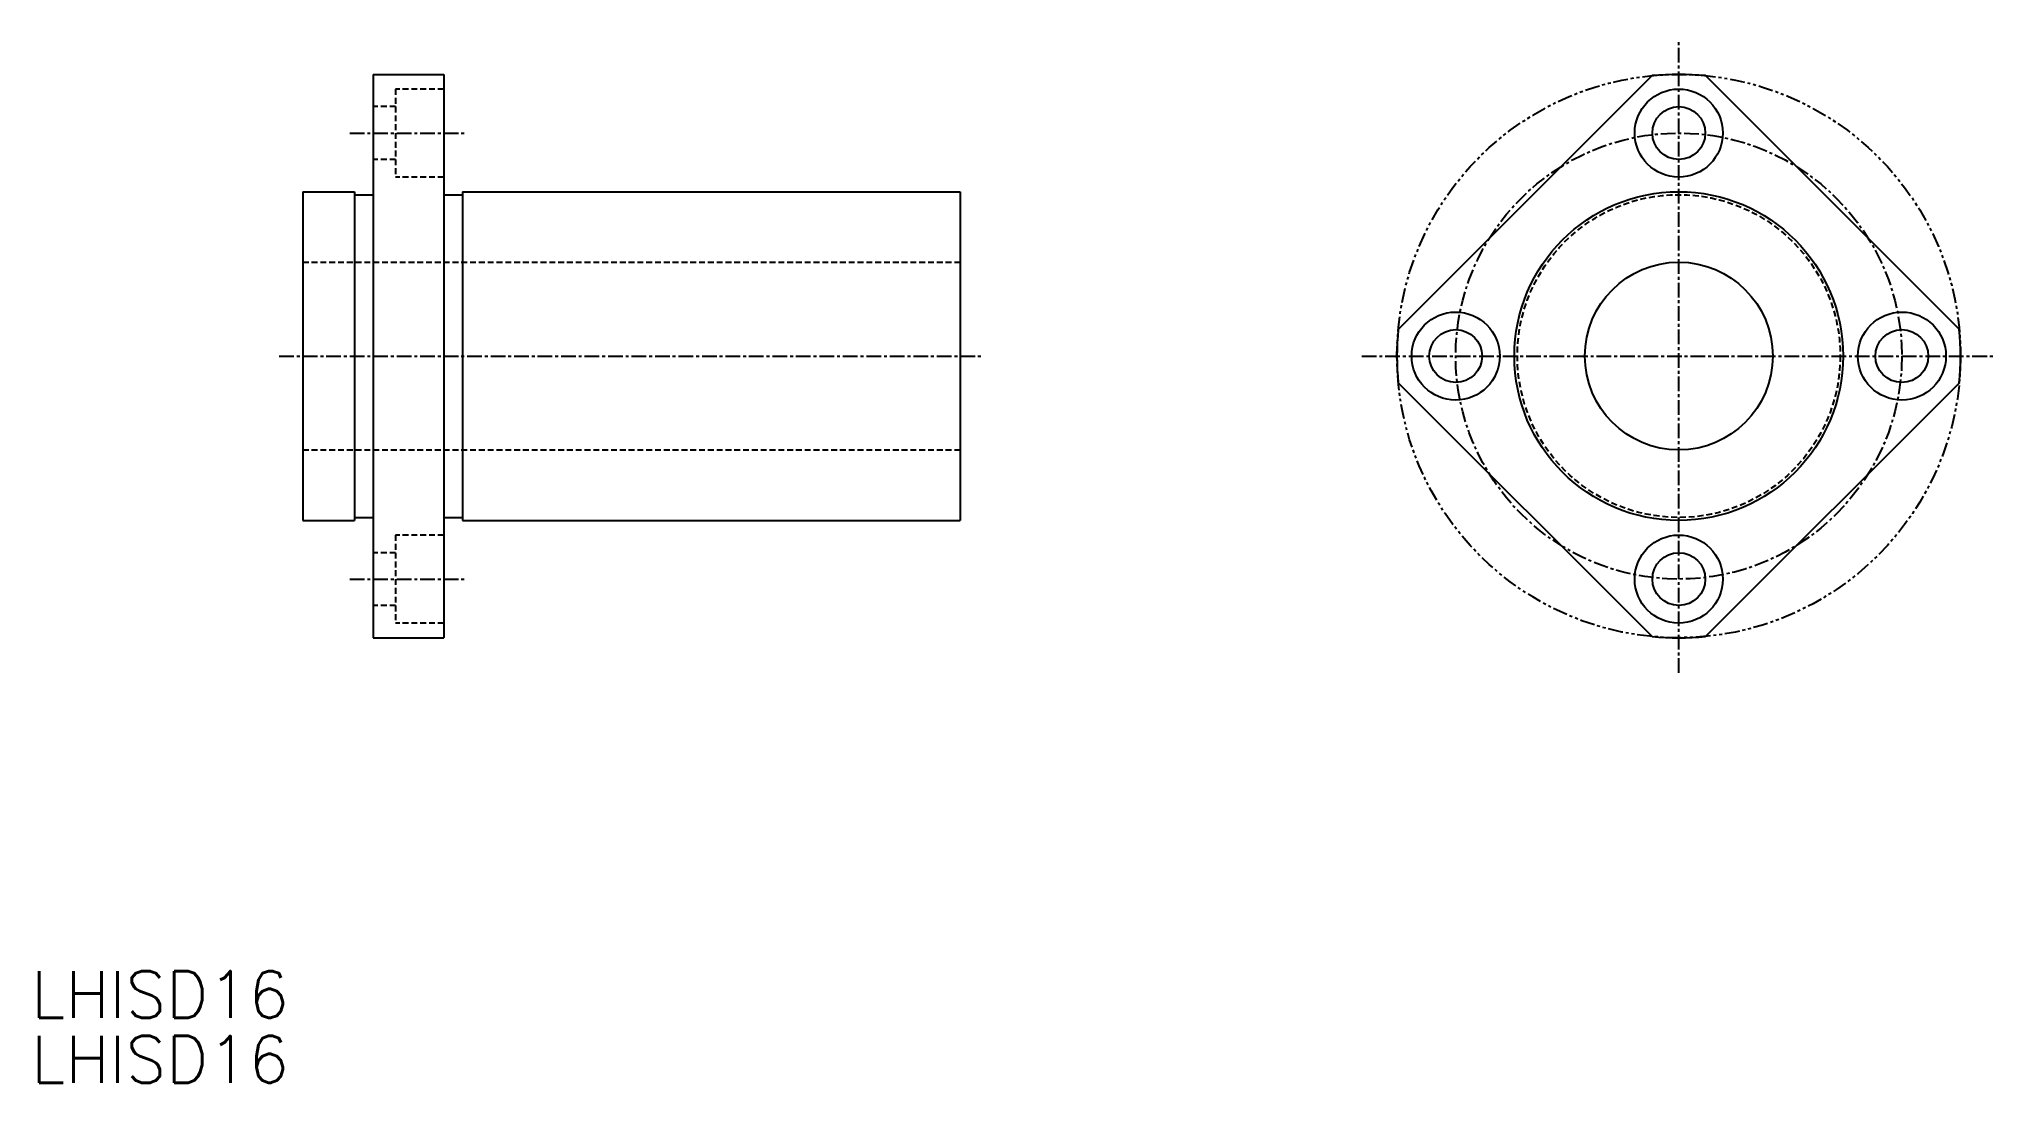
# Model space of a CAD drawing. Extents: x 291 to 457, y 127 to 216.
import ezdxf

# ---------------------------------------------------------------- set-up
doc = ezdxf.new("R2010")
doc.units = 0
for name, pattern in [('CENTER', [2, 1.25, -0.25, 0.25, -0.25]), ('DASHED', [0.75, 0.5, -0.25]), ('PHANTOM', [2.5, 1.25, -0.25, 0.25, -0.25, 0.25, -0.25])]:
    doc.linetypes.add(name, pattern=pattern)
doc.layers.get('0').update_dxf_attribs({"linetype": 'CONTINUOUS'})
doc.layers.add('CENTER', color=1, linetype='CENTER')
doc.styles.get("Standard").update_dxf_attribs({"font": 'txt.shx', "bigfont": 'bigfont.shx'})

msp = doc.modelspace()

# ---------------------------------------------------------------- linework, layer by layer
at = {"color": 7, "linetype": 'CONTINUOUS'}
for p, q in [((319.25, 213.38), (319.25, 165.38)), ((319.25, 213.38), (325.25, 213.38)), ((325.25, 213.38), (325.25, 165.38)), ((428.17, 213.27), (406.55, 191.65)), ((454.34, 191.65), (432.72, 213.27)), ((313.25, 203.38), (313.25, 175.38)), ((313.25, 203.38), (317.65, 203.38)), ((317.65, 203.38), (317.65, 175.38)), ((326.85, 203.38), (369.25, 203.38)), ((326.85, 203.38), (326.85, 175.38)), ((369.25, 203.38), (369.25, 175.38)), ((317.65, 203.13), (319.25, 203.13)), ((325.25, 203.13), (326.85, 203.13)), ((428.17, 165.49), (406.55, 187.11)), ((454.34, 187.11), (432.72, 165.49)), ((313.25, 175.38), (317.65, 175.38)), ((317.65, 175.63), (319.25, 175.63)), ((325.25, 175.63), (326.85, 175.63)), ((326.85, 175.38), (369.25, 175.38)), ((319.25, 165.38), (325.25, 165.38))]:
    msp.add_line(p, q, dxfattribs=at)
at = {"color": 3, "linetype": 'DASHED'}
for p, q in [((321.15, 212.13), (321.15, 204.63)), ((325.25, 212.13), (321.15, 212.13)), ((321.15, 210.63), (319.25, 210.63)), ((321.15, 206.13), (319.25, 206.13)), ((325.25, 204.63), (321.15, 204.63)), ((313.25, 197.38), (369.25, 197.38)), ((313.25, 181.38), (369.25, 181.38)), ((321.15, 174.13), (321.15, 166.63)), ((325.25, 174.13), (321.15, 174.13)), ((321.15, 172.63), (319.25, 172.63)), ((321.15, 168.13), (319.25, 168.13)), ((325.25, 166.63), (321.15, 166.63))]:
    msp.add_line(p, q, dxfattribs=at)
at = {"color": 3, "linetype": 'PHANTOM'}
msp.add_circle((430.44, 189.38), 24, dxfattribs=at)
at = {"color": 7, "linetype": 'CONTINUOUS'}
for centre, radius in [((430.44, 208.38), 3.75), ((430.44, 208.38), 2.25), ((430.44, 189.38), 14), ((430.44, 189.38), 8), ((411.44, 189.38), 3.75), ((449.44, 189.38), 3.75), ((411.44, 189.38), 2.25), ((449.44, 189.38), 2.25), ((430.44, 170.38), 3.75), ((430.44, 170.38), 2.25)]:
    msp.add_circle(centre, radius, dxfattribs=at)
at = {"color": 3, "linetype": 'DASHED'}
msp.add_circle((430.44, 189.38), 13.75, dxfattribs=at)
at = {"color": 7, "linetype": 'CONTINUOUS'}
for start, end in [(84.5712, 95.4288), (174.5712, 185.4288), (354.5712, 5.4288), (264.5712, 275.4288)]:
    msp.add_arc((430.44, 189.38), 24, start, end, dxfattribs=at)
at = {"layer": 'CENTER', "color": 1, "linetype": 'CENTER'}
for p, q in [((430.44, 162.38), (430.44, 216.38)), ((317.25, 208.38), (327.25, 208.38)), ((311.25, 189.38), (371.25, 189.38)), ((403.44, 189.38), (457.44, 189.38)), ((317.25, 170.38), (327.25, 170.38))]:
    msp.add_line(p, q, dxfattribs=at)
msp.add_circle((430.44, 189.38), 19, dxfattribs=at)

# ---------------------------------------------------------------- texts
at = {"color": 7, "linetype": 'CONTINUOUS'}
for p in [(290.11, 132.99), (290.11, 127.46)]:
    msp.add_text('LHISD16', height=4, dxfattribs=at).set_placement(p)

doc.saveas('drawing.dxf')
